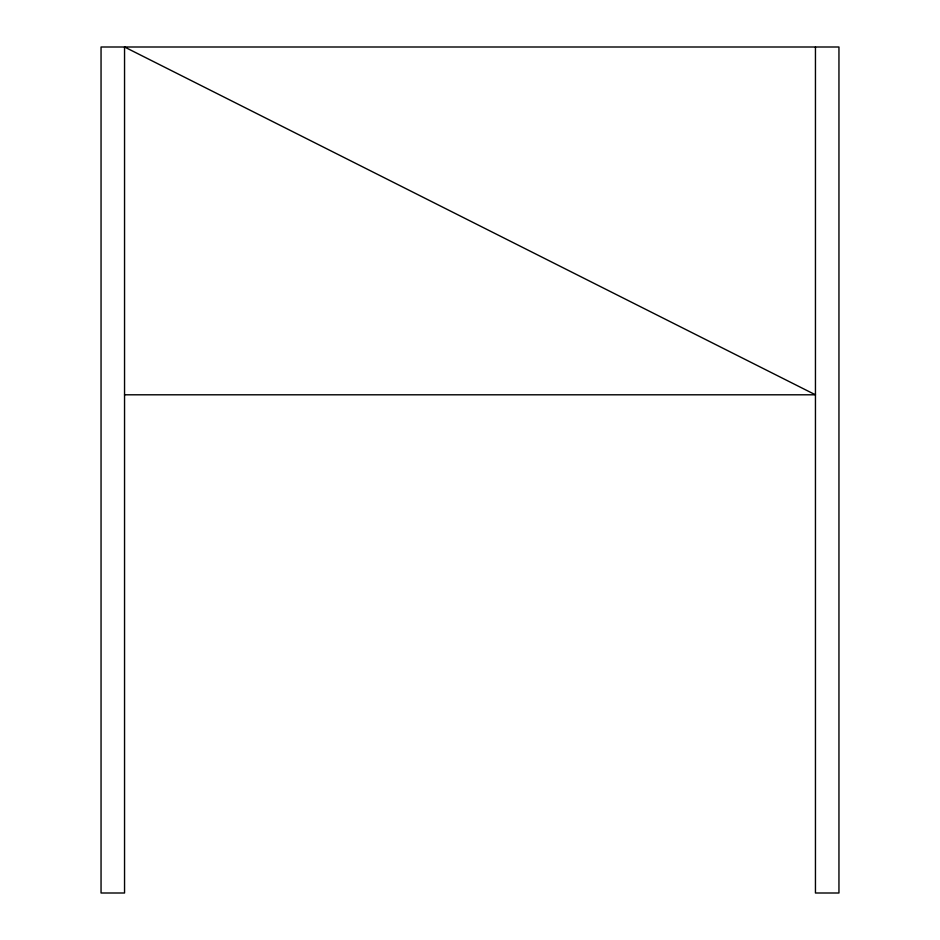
<?xml version="1.0" encoding="UTF-8"?>
<svg xmlns="http://www.w3.org/2000/svg" width="940" height="940" viewBox="0 0 940 940"><rect width="100%" height="100%" fill="white"/><g stroke="black" fill="none" stroke-linecap="round" stroke-linejoin="round"><path stroke-width="1.41" d="M124.55 394.8L815.45 394.8L124.55 47L124.55 893L101.05 893L101.05 47L838.95 47L838.95 893L815.45 893L815.45 47"/></g></svg>
